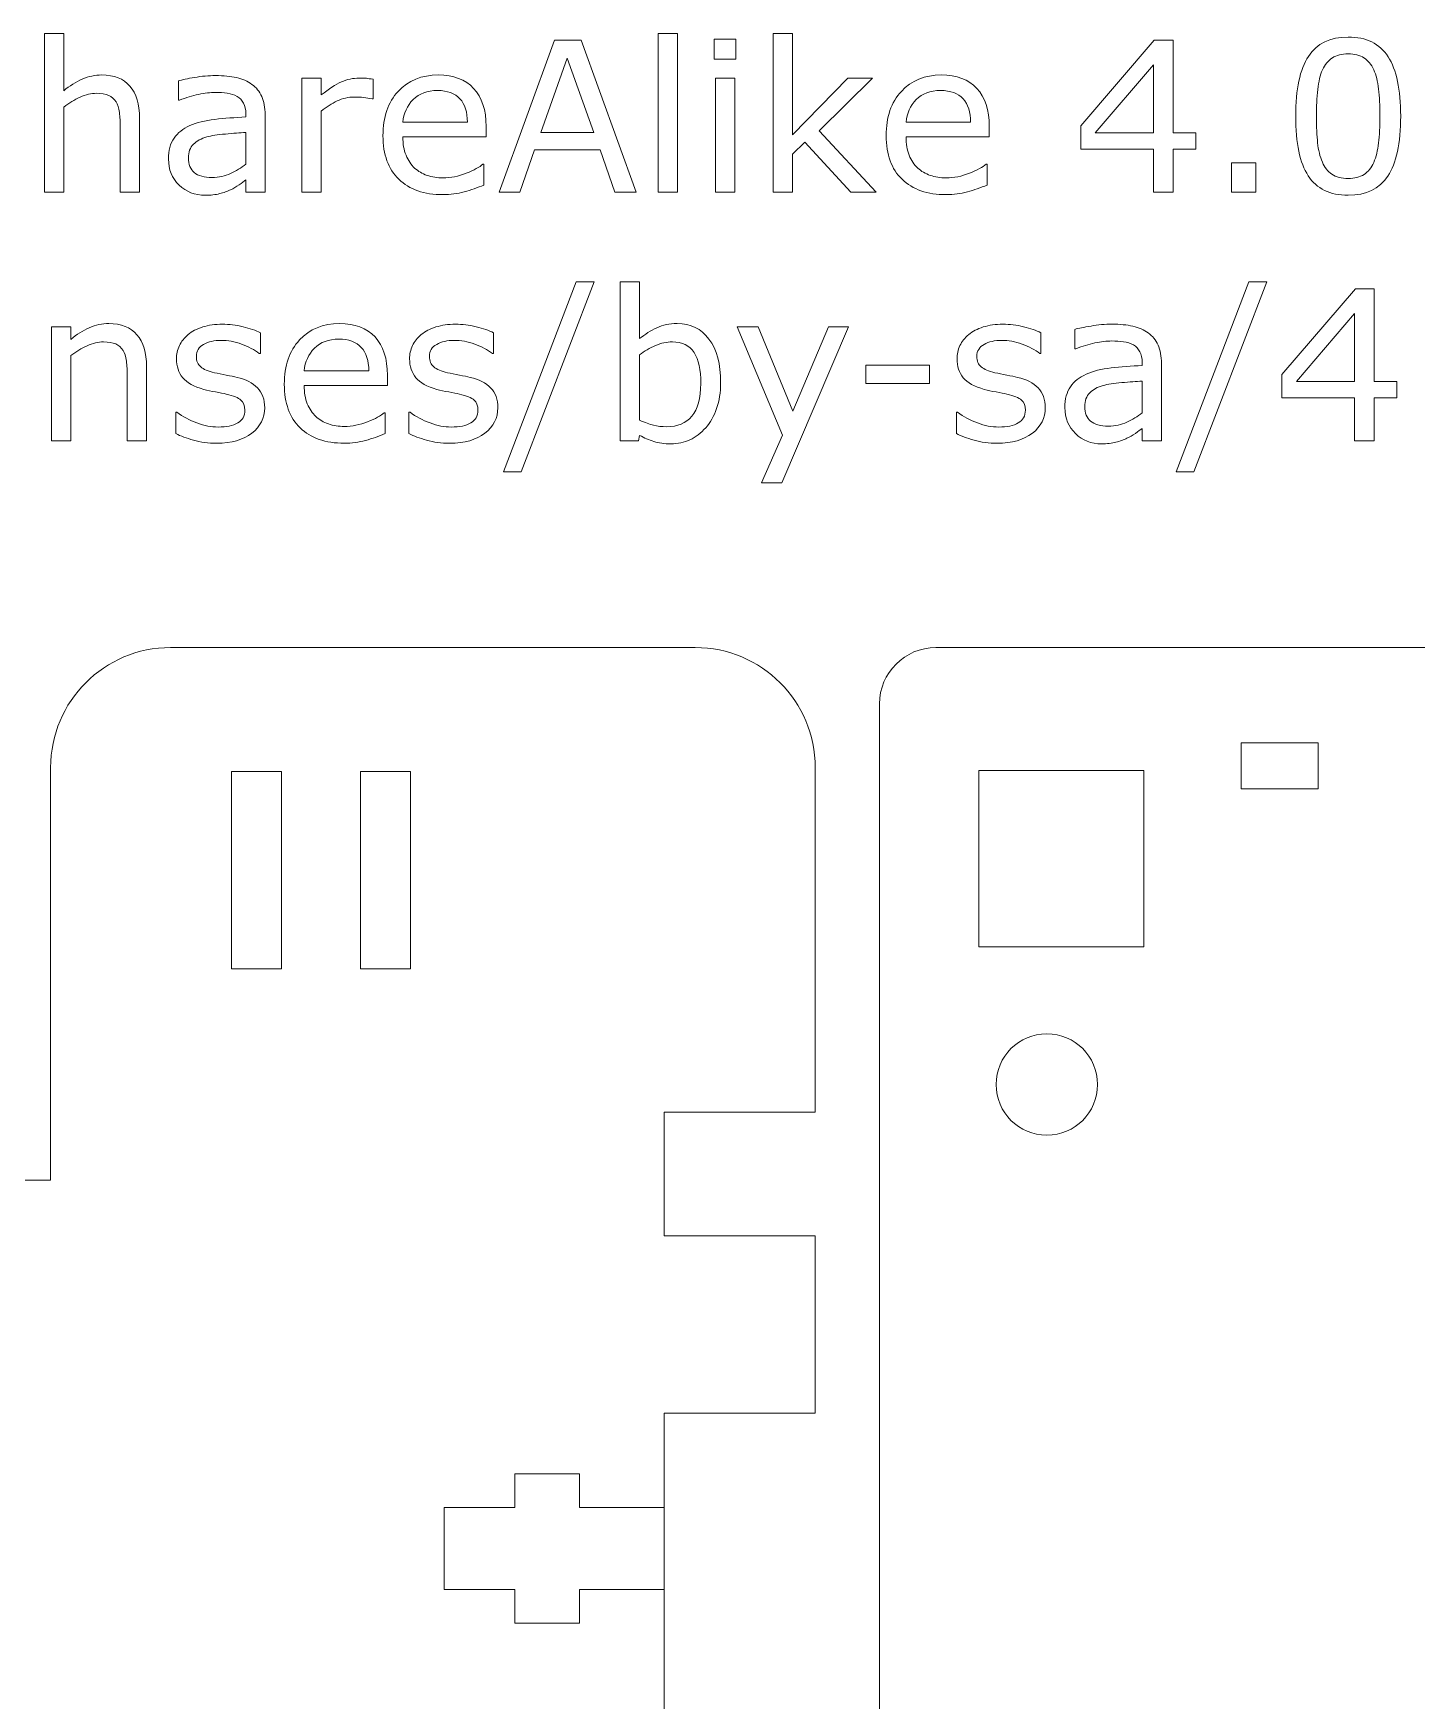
# Model space of a CAD drawing. Header units: inches. Extents: x -25 to 255, y 87 to 240.
# Drawn here: x 96.3 to 145.4, y 154.7 to 213.9 of the extents above; entities that cross this region are included whole.
import ezdxf

# ---------------------------------------------------------------- set-up
doc = ezdxf.new("R2010")
doc.units = ezdxf.units.IN
doc.header["$MEASUREMENT"] = 0

# ---------------------------------------------------------------- blocks, each defined once
blk = doc.blocks.new('block 5')
at = {"color": 7, "lineweight": 18}
blk.add_open_spline([(67.895, 130.284), (67.895, 130.284), (67.895, 90.434), (67.895, 90.434), (67.895, 88.722), (69.282, 87.336), (70.993, 87.335), (70.993, 87.335), (108.133, 87.335), (108.133, 87.335), (110.398, 87.336), (112.233, 89.17), (112.233, 91.434), (112.233, 91.434), (112.233, 105.879), (112.233, 105.879), (112.233, 105.879), (124.052, 105.879), (124.052, 105.879), (124.052, 105.879), (124.053, 112.172), (124.053, 112.172), (124.053, 112.172), (118.695, 112.172), (118.695, 112.172), (118.695, 112.172), (118.695, 130.272), (118.695, 130.272), (118.695, 130.272), (112.402, 130.272), (112.402, 130.272), (112.402, 130.272), (112.402, 136.122), (112.402, 136.122), (112.402, 136.122), (118.695, 136.122), (118.695, 136.122), (118.695, 136.122), (118.695, 164.897), (118.695, 164.897), (118.695, 164.897), (124.052, 164.897), (124.052, 164.897), (124.052, 164.897), (124.053, 171.19), (124.053, 171.19), (124.053, 171.19), (118.695, 171.19), (118.695, 171.19), (118.695, 171.19), (118.695, 175.576), (118.695, 175.576), (118.695, 175.576), (124.053, 175.576), (124.053, 175.576), (124.053, 175.576), (124.053, 187.806), (124.053, 187.806), (124.053, 190.16), (122.148, 192.065), (119.794, 192.065), (119.794, 192.065), (101.178, 192.065), (101.178, 192.065), (98.825, 192.065), (96.92, 190.16), (96.92, 187.806), (96.92, 187.806), (96.92, 173.166), (96.92, 173.166), (96.92, 173.166), (78.205, 173.166), (78.205, 173.166), (78.205, 173.166), (78.205, 182.666), (78.205, 182.666), (78.205, 183.77), (77.31, 184.665), (76.206, 184.665), (76.206, 184.665), (69.895, 184.665), (69.895, 184.665), (68.79, 184.665), (67.895, 183.77), (67.895, 182.666), (67.895, 182.666), (67.895, 136.134), (67.895, 136.134), (67.895, 136.134), (74.15, 136.134), (74.15, 136.134), (74.15, 136.134), (74.15, 130.284), (74.15, 130.284), (74.15, 130.284), (67.895, 130.284), (67.895, 130.284)], degree=3, knots=[0, 0, 0, 0, 1, 1, 1, 2, 2, 2, 3, 3, 3, 4, 4, 4, 5, 5, 5, 6, 6, 6, 7, 7, 7, 8, 8, 8, 9, 9, 9, 10, 10, 10, 11, 11, 11, 12, 12, 12, 13, 13, 13, 14, 14, 14, 15, 15, 15, 16, 16, 16, 17, 17, 17, 18, 18, 18, 19, 19, 19, 20, 20, 20, 21, 21, 21, 22, 22, 22, 23, 23, 23, 24, 24, 24, 25, 25, 25, 26, 26, 26, 27, 27, 27, 28, 28, 28, 29, 29, 29, 30, 30, 30, 31, 31, 31, 32, 32, 32, 32], dxfattribs=at)
blk = doc.blocks.new('block 4')
blk.add_blockref('block 5', (0, 0))
blk = doc.blocks.new('block 9')
at = {"color": 7, "lineweight": 18}
blk.add_open_spline([(125.333, 142.41), (125.886, 142.41), (126.334, 141.962), (126.334, 141.409), (126.334, 141.409), (126.334, 117.639), (126.334, 117.639), (126.334, 116.534), (127.229, 115.639), (128.334, 115.639), (128.334, 115.639), (128.334, 115.624), (128.334, 115.624), (128.334, 115.624), (191.579, 115.624), (191.579, 115.624), (192.684, 115.624), (193.579, 116.519), (193.579, 117.623), (193.579, 117.623), (193.65, 117.623), (193.65, 117.623), (193.65, 117.623), (193.65, 190.065), (193.65, 190.065), (193.65, 191.17), (192.754, 192.065), (191.65, 192.065), (191.65, 192.065), (128.334, 192.065), (128.334, 192.065), (127.229, 192.065), (126.334, 191.17), (126.334, 190.065), (126.334, 190.065), (126.334, 153.795), (126.334, 153.795), (126.334, 153.243), (125.886, 152.795), (125.333, 152.795), (125.333, 152.795), (120.864, 152.795), (120.864, 152.795), (120.312, 152.795), (119.865, 152.347), (119.865, 151.794), (119.865, 151.794), (119.865, 143.41), (119.865, 143.41), (119.865, 142.858), (120.312, 142.41), (120.864, 142.41), (120.864, 142.41), (125.333, 142.41), (125.333, 142.41)], degree=3, knots=[0, 0, 0, 0, 1, 1, 1, 2, 2, 2, 3, 3, 3, 4, 4, 4, 5, 5, 5, 6, 6, 6, 7, 7, 7, 8, 8, 8, 9, 9, 9, 10, 10, 10, 11, 11, 11, 12, 12, 12, 13, 13, 13, 14, 14, 14, 15, 15, 15, 16, 16, 16, 17, 17, 17, 18, 18, 18, 18], dxfattribs=at)
blk = doc.blocks.new('block 8')
blk.add_blockref('block 9', (0, 0))
blk = doc.blocks.new('block 29')
at = {"color": 1, "lineweight": 18}
blk.add_lwpolyline([(109.695, 180.665), (109.695, 187.665), (107.916, 187.665), (107.916, 180.665), (109.695, 180.665)], dxfattribs=at)
blk = doc.blocks.new('block 28')
blk.add_blockref('block 29', (0, 0))
blk = doc.blocks.new('block 31')
at = {"color": 1, "lineweight": 18}
blk.add_lwpolyline([(105.115, 180.665), (105.115, 187.665), (103.337, 187.665), (103.337, 180.665), (105.115, 180.665)], dxfattribs=at)
blk = doc.blocks.new('block 30')
blk.add_blockref('block 31', (0, 0))
blk = doc.blocks.new('block 63')
at = {"color": 1, "lineweight": 18}
blk.add_lwpolyline([(135.709, 187.703), (129.859, 187.703), (129.859, 181.446), (135.709, 181.446), (135.709, 187.703)], dxfattribs=at)
blk = doc.blocks.new('block 62')
blk.add_blockref('block 63', (0, 0))
blk = doc.blocks.new('block 71')
at = {"color": 1, "lineweight": 18}
blk.add_open_spline([(134.071, 176.562), (134.071, 177.556), (133.266, 178.362), (132.272, 178.362), (131.278, 178.362), (130.473, 177.556), (130.473, 176.562), (130.473, 175.568), (131.278, 174.763), (132.272, 174.763), (133.266, 174.763), (134.071, 175.568), (134.071, 176.562)], degree=3, knots=[0, 0, 0, 0, 1, 1, 1, 2, 2, 2, 3, 3, 3, 4, 4, 4, 4], dxfattribs=at)
blk = doc.blocks.new('block 70')
blk.add_blockref('block 71', (0, 0))
blk = doc.blocks.new('block 97')
at = {"color": 1, "lineweight": 18}
blk.add_lwpolyline([(139.166, 188.68), (139.166, 187.05), (141.897, 187.05), (141.897, 188.68), (139.166, 188.68)], dxfattribs=at)
blk = doc.blocks.new('block 96')
blk.add_blockref('block 97', (0, 0))
blk = doc.blocks.new('block 113')
at = {"color": 1, "lineweight": 18}
blk.add_lwpolyline([(118.695, 158.652), (115.692, 158.652), (115.692, 157.453), (113.391, 157.453), (113.391, 158.652), (110.891, 158.652), (110.891, 161.554), (113.391, 161.554), (113.391, 162.755), (115.692, 162.755), (115.692, 161.554), (118.695, 161.554)], dxfattribs=at)
blk = doc.blocks.new('block 114')
at = {"color": 7, "lineweight": 5}
for points in [[(117.702, 208.222), (116.94, 208.222), (116.416, 209.721), (114.092, 209.721), (113.568, 208.222), (112.84, 208.222), (114.795, 213.612), (115.747, 213.612), (117.702, 208.222)], [(119.161, 208.222), (118.478, 208.222), (118.478, 213.855), (119.161, 213.855), (119.161, 208.222)], [(121.239, 212.94), (120.467, 212.94), (120.467, 213.646), (121.239, 213.646), (121.239, 212.94)], [(126.215, 208.222), (125.313, 208.222), (123.688, 209.99), (123.249, 209.573), (123.249, 208.222), (122.566, 208.222), (122.566, 213.855), (123.249, 213.855), (123.249, 210.257), (125.206, 212.267), (126.083, 212.267), (124.197, 210.399), (126.215, 208.222)], [(137.555, 209.743), (136.751, 209.743), (136.751, 208.222), (136.056, 208.222), (136.056, 209.743), (133.476, 209.743), (133.476, 210.575), (136.085, 213.612), (136.751, 213.612), (136.751, 210.327), (137.555, 210.327), (137.555, 209.743)], [(116.192, 210.338), (115.254, 212.979), (114.312, 210.338), (116.192, 210.338)], [(136.056, 210.327), (136.056, 212.733), (133.99, 210.327), (136.056, 210.327)], [(121.195, 208.222), (120.511, 208.222), (120.511, 212.267), (121.195, 212.267), (121.195, 208.222)], [(139.686, 208.222), (138.826, 208.222), (138.826, 209.258), (139.686, 209.258), (139.686, 208.222)], [(116.208, 205.036), (113.615, 198.3), (112.989, 198.3), (115.571, 205.036), (116.208, 205.036)], [(140.083, 205.036), (137.489, 198.3), (136.864, 198.3), (139.445, 205.036), (140.083, 205.036)], [(144.693, 200.923), (143.888, 200.923), (143.888, 199.402), (143.194, 199.402), (143.194, 200.923), (140.614, 200.923), (140.614, 201.756), (143.223, 204.793), (143.888, 204.793), (143.888, 201.508), (144.693, 201.508), (144.693, 200.923)], [(143.194, 201.508), (143.194, 203.913), (141.128, 201.508), (143.194, 201.508)], [(125.228, 203.448), (122.868, 197.914), (122.148, 197.914), (122.893, 199.601), (121.281, 203.448), (122.023, 203.448), (123.262, 200.453), (124.521, 203.448), (125.228, 203.448)], [(128.112, 201.431), (125.852, 201.431), (125.852, 202.081), (128.112, 202.081), (128.112, 201.431)]]:
    blk.add_lwpolyline(points, dxfattribs=at)
for points, knots in [([(100.075, 208.222), (100.075, 208.222), (99.391, 208.222), (99.391, 208.222), (99.391, 208.222), (99.391, 210.523), (99.391, 210.523), (99.391, 210.708), (99.381, 210.883), (99.359, 211.046), (99.338, 211.208), (99.298, 211.336), (99.24, 211.428), (99.181, 211.529), (99.094, 211.604), (98.981, 211.654), (98.869, 211.702), (98.723, 211.727), (98.543, 211.727), (98.359, 211.727), (98.166, 211.682), (97.964, 211.59), (97.763, 211.499), (97.57, 211.381), (97.385, 211.239), (97.385, 211.239), (97.385, 208.222), (97.385, 208.222), (97.385, 208.222), (96.701, 208.222), (96.701, 208.222), (96.701, 208.222), (96.701, 213.855), (96.701, 213.855), (96.701, 213.855), (97.385, 213.855), (97.385, 213.855), (97.385, 213.855), (97.385, 211.817), (97.385, 211.817), (97.596, 211.993), (97.816, 212.13), (98.042, 212.23), (98.268, 212.328), (98.499, 212.378), (98.737, 212.378), (99.172, 212.378), (99.504, 212.246), (99.732, 211.984), (99.961, 211.72), (100.075, 211.341), (100.075, 210.847), (100.075, 210.847), (100.075, 208.222), (100.075, 208.222)], [0, 0, 0, 0, 1, 1, 1, 2, 2, 2, 3, 3, 3, 4, 4, 4, 5, 5, 5, 6, 6, 6, 7, 7, 7, 8, 8, 8, 9, 9, 9, 10, 10, 10, 11, 11, 11, 12, 12, 12, 13, 13, 13, 14, 14, 14, 15, 15, 15, 16, 16, 16, 17, 17, 17, 18, 18, 18, 18]), ([(144.828, 210.921), (144.828, 209.953), (144.676, 209.243), (144.374, 208.79), (144.071, 208.338), (143.602, 208.111), (142.965, 208.111), (142.319, 208.111), (141.847, 208.341), (141.548, 208.8), (141.251, 209.258), (141.102, 209.963), (141.102, 210.914), (141.102, 211.872), (141.253, 212.58), (141.554, 213.037), (141.856, 213.494), (142.326, 213.723), (142.965, 213.723), (143.611, 213.723), (144.083, 213.491), (144.382, 213.026), (144.679, 212.562), (144.828, 211.86), (144.828, 210.921)], [0, 0, 0, 0, 1, 1, 1, 2, 2, 2, 3, 3, 3, 4, 4, 4, 5, 5, 5, 6, 6, 6, 7, 7, 7, 8, 8, 8, 8]), ([(143.873, 209.276), (143.957, 209.471), (144.014, 209.702), (144.045, 209.966), (144.074, 210.231), (144.089, 210.549), (144.089, 210.921), (144.089, 211.288), (144.074, 211.607), (144.045, 211.878), (144.014, 212.148), (143.956, 212.378), (143.87, 212.566), (143.786, 212.752), (143.67, 212.892), (143.525, 212.986), (143.38, 213.081), (143.193, 213.127), (142.965, 213.127), (142.739, 213.127), (142.552, 213.081), (142.405, 212.986), (142.257, 212.892), (142.139, 212.75), (142.053, 212.559), (141.971, 212.38), (141.916, 212.147), (141.885, 211.86), (141.856, 211.572), (141.84, 211.257), (141.84, 210.914), (141.84, 210.537), (141.854, 210.221), (141.88, 209.968), (141.907, 209.714), (141.963, 209.487), (142.05, 209.287), (142.129, 209.098), (142.241, 208.955), (142.387, 208.855), (142.532, 208.756), (142.724, 208.707), (142.965, 208.707), (143.191, 208.707), (143.378, 208.754), (143.527, 208.848), (143.676, 208.942), (143.792, 209.085), (143.873, 209.276)], [0, 0, 0, 0, 1, 1, 1, 2, 2, 2, 3, 3, 3, 4, 4, 4, 5, 5, 5, 6, 6, 6, 7, 7, 7, 8, 8, 8, 9, 9, 9, 10, 10, 10, 11, 11, 11, 12, 12, 12, 13, 13, 13, 14, 14, 14, 15, 15, 15, 16, 16, 16, 16]), ([(112.374, 210.184), (112.374, 210.184), (109.419, 210.184), (109.419, 210.184), (109.419, 209.935), (109.457, 209.717), (109.531, 209.533), (109.605, 209.347), (109.707, 209.196), (109.836, 209.077), (109.961, 208.961), (110.108, 208.874), (110.28, 208.816), (110.451, 208.758), (110.64, 208.729), (110.846, 208.729), (111.118, 208.729), (111.393, 208.783), (111.67, 208.893), (111.947, 209.002), (112.144, 209.108), (112.261, 209.214), (112.261, 209.214), (112.297, 209.214), (112.297, 209.214), (112.297, 209.214), (112.297, 208.473), (112.297, 208.473), (112.068, 208.377), (111.834, 208.296), (111.596, 208.231), (111.358, 208.166), (111.107, 208.133), (110.845, 208.133), (110.176, 208.133), (109.653, 208.315), (109.277, 208.678), (108.902, 209.04), (108.714, 209.556), (108.714, 210.223), (108.714, 210.884), (108.894, 211.408), (109.253, 211.796), (109.613, 212.184), (110.087, 212.378), (110.674, 212.378), (111.218, 212.378), (111.637, 212.219), (111.932, 211.902), (112.226, 211.585), (112.374, 211.135), (112.374, 210.552), (112.374, 210.552), (112.374, 210.184), (112.374, 210.184)], [0, 0, 0, 0, 1, 1, 1, 2, 2, 2, 3, 3, 3, 4, 4, 4, 5, 5, 5, 6, 6, 6, 7, 7, 7, 8, 8, 8, 9, 9, 9, 10, 10, 10, 11, 11, 11, 12, 12, 12, 13, 13, 13, 14, 14, 14, 15, 15, 15, 16, 16, 16, 17, 17, 17, 18, 18, 18, 18]), ([(130.229, 210.184), (130.229, 210.184), (127.275, 210.184), (127.275, 210.184), (127.275, 209.935), (127.312, 209.717), (127.386, 209.533), (127.461, 209.347), (127.562, 209.196), (127.691, 209.077), (127.816, 208.961), (127.964, 208.874), (128.135, 208.816), (128.306, 208.758), (128.495, 208.729), (128.701, 208.729), (128.974, 208.729), (129.249, 208.783), (129.526, 208.893), (129.802, 209.002), (129.999, 209.108), (130.116, 209.214), (130.116, 209.214), (130.152, 209.214), (130.152, 209.214), (130.152, 209.214), (130.152, 208.473), (130.152, 208.473), (129.923, 208.377), (129.69, 208.296), (129.451, 208.231), (129.213, 208.166), (128.963, 208.133), (128.7, 208.133), (128.031, 208.133), (127.508, 208.315), (127.133, 208.678), (126.757, 209.04), (126.569, 209.556), (126.569, 210.223), (126.569, 210.884), (126.749, 211.408), (127.109, 211.796), (127.468, 212.184), (127.942, 212.378), (128.529, 212.378), (129.073, 212.378), (129.493, 212.219), (129.787, 211.902), (130.082, 211.585), (130.229, 211.135), (130.229, 210.552), (130.229, 210.552), (130.229, 210.184), (130.229, 210.184)], [0, 0, 0, 0, 1, 1, 1, 2, 2, 2, 3, 3, 3, 4, 4, 4, 5, 5, 5, 6, 6, 6, 7, 7, 7, 8, 8, 8, 9, 9, 9, 10, 10, 10, 11, 11, 11, 12, 12, 12, 13, 13, 13, 14, 14, 14, 15, 15, 15, 16, 16, 16, 17, 17, 17, 18, 18, 18, 18]), ([(104.531, 208.222), (104.531, 208.222), (103.848, 208.222), (103.848, 208.222), (103.848, 208.222), (103.848, 208.654), (103.848, 208.654), (103.788, 208.612), (103.707, 208.555), (103.605, 208.482), (103.503, 208.408), (103.404, 208.35), (103.308, 208.307), (103.195, 208.251), (103.065, 208.205), (102.918, 208.168), (102.772, 208.131), (102.601, 208.111), (102.404, 208.111), (102.041, 208.111), (101.733, 208.232), (101.481, 208.473), (101.229, 208.714), (101.103, 209.021), (101.103, 209.394), (101.103, 209.7), (101.168, 209.948), (101.299, 210.136), (101.43, 210.326), (101.617, 210.474), (101.859, 210.583), (102.105, 210.691), (102.399, 210.764), (102.742, 210.803), (103.086, 210.841), (103.454, 210.87), (103.848, 210.889), (103.848, 210.889), (103.848, 210.995), (103.848, 210.995), (103.848, 211.15), (103.821, 211.278), (103.767, 211.379), (103.713, 211.481), (103.635, 211.561), (103.534, 211.619), (103.438, 211.675), (103.323, 211.712), (103.188, 211.731), (103.053, 211.751), (102.912, 211.76), (102.765, 211.76), (102.588, 211.76), (102.389, 211.737), (102.17, 211.69), (101.951, 211.643), (101.725, 211.574), (101.492, 211.485), (101.492, 211.485), (101.456, 211.485), (101.456, 211.485), (101.456, 211.485), (101.456, 212.172), (101.456, 212.172), (101.589, 212.208), (101.78, 212.248), (102.031, 212.291), (102.282, 212.334), (102.529, 212.356), (102.773, 212.356), (103.058, 212.356), (103.306, 212.332), (103.517, 212.285), (103.728, 212.239), (103.911, 212.159), (104.065, 212.045), (104.217, 211.934), (104.333, 211.791), (104.412, 211.615), (104.492, 211.439), (104.531, 211.221), (104.531, 210.961), (104.531, 210.961), (104.531, 208.222), (104.531, 208.222)], [0, 0, 0, 0, 1, 1, 1, 2, 2, 2, 3, 3, 3, 4, 4, 4, 5, 5, 5, 6, 6, 6, 7, 7, 7, 8, 8, 8, 9, 9, 9, 10, 10, 10, 11, 11, 11, 12, 12, 12, 13, 13, 13, 14, 14, 14, 15, 15, 15, 16, 16, 16, 17, 17, 17, 18, 18, 18, 19, 19, 19, 20, 20, 20, 21, 21, 21, 22, 22, 22, 23, 23, 23, 24, 24, 24, 25, 25, 25, 26, 26, 26, 27, 27, 27, 28, 28, 28, 28]), ([(108.364, 211.529), (108.364, 211.529), (108.327, 211.529), (108.327, 211.529), (108.226, 211.552), (108.128, 211.569), (108.032, 211.58), (107.937, 211.59), (107.825, 211.595), (107.695, 211.595), (107.485, 211.595), (107.282, 211.549), (107.087, 211.456), (106.891, 211.363), (106.703, 211.242), (106.523, 211.095), (106.523, 211.095), (106.523, 208.222), (106.523, 208.222), (106.523, 208.222), (105.839, 208.222), (105.839, 208.222), (105.839, 208.222), (105.839, 212.267), (105.839, 212.267), (105.839, 212.267), (106.523, 212.267), (106.523, 212.267), (106.523, 212.267), (106.523, 211.67), (106.523, 211.67), (106.793, 211.887), (107.031, 212.041), (107.237, 212.132), (107.443, 212.223), (107.653, 212.267), (107.868, 212.267), (107.986, 212.267), (108.072, 212.265), (108.125, 212.259), (108.178, 212.252), (108.258, 212.241), (108.364, 212.225), (108.364, 212.225), (108.364, 211.529), (108.364, 211.529)], [0, 0, 0, 0, 1, 1, 1, 2, 2, 2, 3, 3, 3, 4, 4, 4, 5, 5, 5, 6, 6, 6, 7, 7, 7, 8, 8, 8, 9, 9, 9, 10, 10, 10, 11, 11, 11, 12, 12, 12, 13, 13, 13, 14, 14, 14, 15, 15, 15, 15]), ([(111.712, 210.702), (111.71, 211.06), (111.621, 211.337), (111.446, 211.533), (111.27, 211.729), (111.003, 211.827), (110.645, 211.827), (110.284, 211.827), (109.997, 211.719), (109.783, 211.504), (109.57, 211.288), (109.448, 211.022), (109.419, 210.702), (109.419, 210.702), (111.712, 210.702), (111.712, 210.702)], [0, 0, 0, 0, 1, 1, 1, 2, 2, 2, 3, 3, 3, 4, 4, 4, 5, 5, 5, 5]), ([(129.568, 210.702), (129.566, 211.06), (129.477, 211.337), (129.301, 211.533), (129.125, 211.729), (128.859, 211.827), (128.5, 211.827), (128.139, 211.827), (127.852, 211.719), (127.638, 211.504), (127.425, 211.288), (127.304, 211.022), (127.275, 210.702), (127.275, 210.702), (129.568, 210.702), (129.568, 210.702)], [0, 0, 0, 0, 1, 1, 1, 2, 2, 2, 3, 3, 3, 4, 4, 4, 5, 5, 5, 5]), ([(103.848, 209.214), (103.848, 209.214), (103.848, 210.338), (103.848, 210.338), (103.642, 210.327), (103.4, 210.309), (103.121, 210.284), (102.842, 210.26), (102.621, 210.225), (102.459, 210.179), (102.265, 210.124), (102.108, 210.038), (101.988, 209.921), (101.868, 209.804), (101.808, 209.643), (101.808, 209.438), (101.808, 209.206), (101.878, 209.033), (102.017, 208.915), (102.156, 208.798), (102.368, 208.74), (102.652, 208.74), (102.889, 208.74), (103.106, 208.787), (103.302, 208.879), (103.499, 208.972), (103.68, 209.084), (103.848, 209.214)], [0, 0, 0, 0, 1, 1, 1, 2, 2, 2, 3, 3, 3, 4, 4, 4, 5, 5, 5, 6, 6, 6, 7, 7, 7, 8, 8, 8, 9, 9, 9, 9]), ([(120.697, 201.456), (120.697, 201.118), (120.649, 200.814), (120.554, 200.544), (120.459, 200.274), (120.33, 200.047), (120.169, 199.864), (119.997, 199.674), (119.809, 199.53), (119.604, 199.435), (119.399, 199.34), (119.173, 199.292), (118.927, 199.292), (118.698, 199.292), (118.497, 199.319), (118.326, 199.374), (118.155, 199.428), (117.986, 199.501), (117.82, 199.592), (117.82, 199.592), (117.776, 199.402), (117.776, 199.402), (117.776, 199.402), (117.136, 199.402), (117.136, 199.402), (117.136, 199.402), (117.136, 205.036), (117.136, 205.036), (117.136, 205.036), (117.82, 205.036), (117.82, 205.036), (117.82, 205.036), (117.82, 203.023), (117.82, 203.023), (118.01, 203.18), (118.213, 203.308), (118.428, 203.408), (118.643, 203.509), (118.884, 203.558), (119.152, 203.558), (119.629, 203.558), (120.006, 203.375), (120.282, 203.008), (120.559, 202.642), (120.697, 202.124), (120.697, 201.456)], [0, 0, 0, 0, 1, 1, 1, 2, 2, 2, 3, 3, 3, 4, 4, 4, 5, 5, 5, 6, 6, 6, 7, 7, 7, 8, 8, 8, 9, 9, 9, 10, 10, 10, 11, 11, 11, 12, 12, 12, 13, 13, 13, 14, 14, 14, 15, 15, 15, 15]), ([(100.325, 199.402), (100.325, 199.402), (99.641, 199.402), (99.641, 199.402), (99.641, 199.402), (99.641, 201.703), (99.641, 201.703), (99.641, 201.889), (99.63, 202.063), (99.609, 202.226), (99.587, 202.389), (99.548, 202.516), (99.49, 202.608), (99.43, 202.709), (99.344, 202.785), (99.231, 202.834), (99.118, 202.883), (98.972, 202.908), (98.793, 202.908), (98.608, 202.908), (98.415, 202.862), (98.214, 202.771), (98.012, 202.679), (97.819, 202.562), (97.635, 202.42), (97.635, 202.42), (97.635, 199.402), (97.635, 199.402), (97.635, 199.402), (96.952, 199.402), (96.952, 199.402), (96.952, 199.402), (96.952, 203.448), (96.952, 203.448), (96.952, 203.448), (97.635, 203.448), (97.635, 203.448), (97.635, 203.448), (97.635, 202.997), (97.635, 202.997), (97.847, 203.173), (98.065, 203.311), (98.291, 203.41), (98.517, 203.509), (98.749, 203.558), (98.987, 203.558), (99.422, 203.558), (99.754, 203.427), (99.982, 203.164), (100.211, 202.901), (100.325, 202.522), (100.325, 202.027), (100.325, 202.027), (100.325, 199.402), (100.325, 199.402)], [0, 0, 0, 0, 1, 1, 1, 2, 2, 2, 3, 3, 3, 4, 4, 4, 5, 5, 5, 6, 6, 6, 7, 7, 7, 8, 8, 8, 9, 9, 9, 10, 10, 10, 11, 11, 11, 12, 12, 12, 13, 13, 13, 14, 14, 14, 15, 15, 15, 16, 16, 16, 17, 17, 17, 18, 18, 18, 18]), ([(104.517, 200.573), (104.517, 200.205), (104.364, 199.903), (104.059, 199.667), (103.755, 199.432), (103.339, 199.314), (102.812, 199.314), (102.513, 199.314), (102.24, 199.35), (101.99, 199.421), (101.741, 199.492), (101.532, 199.57), (101.364, 199.654), (101.364, 199.654), (101.364, 200.416), (101.364, 200.416), (101.364, 200.416), (101.4, 200.416), (101.4, 200.416), (101.613, 200.254), (101.85, 200.126), (102.111, 200.031), (102.372, 199.935), (102.623, 199.887), (102.863, 199.887), (103.16, 199.887), (103.392, 199.935), (103.559, 200.032), (103.727, 200.128), (103.811, 200.279), (103.811, 200.486), (103.811, 200.644), (103.766, 200.765), (103.675, 200.846), (103.584, 200.928), (103.409, 200.998), (103.151, 201.056), (103.056, 201.077), (102.93, 201.103), (102.776, 201.132), (102.621, 201.161), (102.482, 201.192), (102.355, 201.225), (102.003, 201.319), (101.753, 201.457), (101.607, 201.638), (101.459, 201.819), (101.386, 202.042), (101.386, 202.307), (101.386, 202.472), (101.42, 202.629), (101.489, 202.776), (101.557, 202.922), (101.662, 203.053), (101.802, 203.169), (101.936, 203.282), (102.107, 203.371), (102.316, 203.437), (102.524, 203.503), (102.757, 203.536), (103.015, 203.536), (103.256, 203.536), (103.499, 203.507), (103.747, 203.447), (103.993, 203.388), (104.199, 203.316), (104.363, 203.231), (104.363, 203.231), (104.363, 202.5), (104.363, 202.5), (104.363, 202.5), (104.326, 202.5), (104.326, 202.5), (104.154, 202.63), (103.944, 202.74), (103.698, 202.829), (103.451, 202.918), (103.209, 202.963), (102.971, 202.963), (102.725, 202.963), (102.517, 202.915), (102.347, 202.821), (102.176, 202.726), (102.092, 202.585), (102.092, 202.397), (102.092, 202.231), (102.143, 202.106), (102.246, 202.022), (102.346, 201.938), (102.508, 201.87), (102.734, 201.816), (102.858, 201.788), (102.997, 201.759), (103.151, 201.73), (103.306, 201.701), (103.435, 201.675), (103.537, 201.65), (103.851, 201.579), (104.092, 201.455), (104.262, 201.279), (104.432, 201.101), (104.517, 200.866), (104.517, 200.573)], [0, 0, 0, 0, 1, 1, 1, 2, 2, 2, 3, 3, 3, 4, 4, 4, 5, 5, 5, 6, 6, 6, 7, 7, 7, 8, 8, 8, 9, 9, 9, 10, 10, 10, 11, 11, 11, 12, 12, 12, 13, 13, 13, 14, 14, 14, 15, 15, 15, 16, 16, 16, 17, 17, 17, 18, 18, 18, 19, 19, 19, 20, 20, 20, 21, 21, 21, 22, 22, 22, 23, 23, 23, 24, 24, 24, 25, 25, 25, 26, 26, 26, 27, 27, 27, 28, 28, 28, 29, 29, 29, 30, 30, 30, 31, 31, 31, 32, 32, 32, 33, 33, 33, 34, 34, 34, 34]), ([(108.872, 201.364), (108.872, 201.364), (105.918, 201.364), (105.918, 201.364), (105.918, 201.116), (105.955, 200.898), (106.029, 200.713), (106.104, 200.528), (106.205, 200.376), (106.335, 200.258), (106.459, 200.141), (106.607, 200.055), (106.778, 199.997), (106.949, 199.938), (107.138, 199.909), (107.344, 199.909), (107.617, 199.909), (107.892, 199.964), (108.169, 200.073), (108.445, 200.182), (108.642, 200.289), (108.759, 200.394), (108.759, 200.394), (108.795, 200.394), (108.795, 200.394), (108.795, 200.394), (108.795, 199.654), (108.795, 199.654), (108.566, 199.557), (108.333, 199.477), (108.094, 199.412), (107.856, 199.347), (107.606, 199.314), (107.343, 199.314), (106.674, 199.314), (106.151, 199.495), (105.776, 199.858), (105.4, 200.221), (105.212, 200.736), (105.212, 201.404), (105.212, 202.064), (105.392, 202.588), (105.752, 202.977), (106.111, 203.365), (106.585, 203.558), (107.172, 203.558), (107.716, 203.558), (108.136, 203.4), (108.431, 203.083), (108.725, 202.766), (108.872, 202.316), (108.872, 201.732), (108.872, 201.732), (108.872, 201.364), (108.872, 201.364)], [0, 0, 0, 0, 1, 1, 1, 2, 2, 2, 3, 3, 3, 4, 4, 4, 5, 5, 5, 6, 6, 6, 7, 7, 7, 8, 8, 8, 9, 9, 9, 10, 10, 10, 11, 11, 11, 12, 12, 12, 13, 13, 13, 14, 14, 14, 15, 15, 15, 16, 16, 16, 17, 17, 17, 18, 18, 18, 18]), ([(112.789, 200.573), (112.789, 200.205), (112.637, 199.903), (112.333, 199.667), (112.028, 199.432), (111.612, 199.314), (111.085, 199.314), (110.786, 199.314), (110.512, 199.35), (110.263, 199.421), (110.014, 199.492), (109.805, 199.57), (109.636, 199.654), (109.636, 199.654), (109.636, 200.416), (109.636, 200.416), (109.636, 200.416), (109.673, 200.416), (109.673, 200.416), (109.886, 200.254), (110.123, 200.126), (110.384, 200.031), (110.645, 199.935), (110.896, 199.887), (111.135, 199.887), (111.432, 199.887), (111.665, 199.935), (111.832, 200.032), (112, 200.128), (112.084, 200.279), (112.084, 200.486), (112.084, 200.644), (112.038, 200.765), (111.948, 200.846), (111.857, 200.928), (111.682, 200.998), (111.424, 201.056), (111.328, 201.077), (111.203, 201.103), (111.049, 201.132), (110.895, 201.161), (110.754, 201.192), (110.627, 201.225), (110.276, 201.319), (110.026, 201.457), (109.88, 201.638), (109.732, 201.819), (109.658, 202.042), (109.658, 202.307), (109.658, 202.472), (109.693, 202.629), (109.762, 202.776), (109.83, 202.922), (109.934, 203.053), (110.074, 203.169), (110.209, 203.282), (110.381, 203.371), (110.589, 203.437), (110.797, 203.503), (111.03, 203.536), (111.288, 203.536), (111.528, 203.536), (111.772, 203.507), (112.019, 203.447), (112.266, 203.388), (112.472, 203.316), (112.635, 203.231), (112.635, 203.231), (112.635, 202.5), (112.635, 202.5), (112.635, 202.5), (112.599, 202.5), (112.599, 202.5), (112.427, 202.63), (112.217, 202.74), (111.97, 202.829), (111.723, 202.918), (111.482, 202.963), (111.245, 202.963), (110.998, 202.963), (110.789, 202.915), (110.62, 202.821), (110.449, 202.726), (110.364, 202.585), (110.364, 202.397), (110.364, 202.231), (110.416, 202.106), (110.518, 202.022), (110.619, 201.938), (110.782, 201.87), (111.006, 201.816), (111.131, 201.788), (111.27, 201.759), (111.424, 201.73), (111.579, 201.701), (111.707, 201.675), (111.81, 201.65), (112.123, 201.579), (112.365, 201.455), (112.535, 201.279), (112.705, 201.101), (112.789, 200.866), (112.789, 200.573)], [0, 0, 0, 0, 1, 1, 1, 2, 2, 2, 3, 3, 3, 4, 4, 4, 5, 5, 5, 6, 6, 6, 7, 7, 7, 8, 8, 8, 9, 9, 9, 10, 10, 10, 11, 11, 11, 12, 12, 12, 13, 13, 13, 14, 14, 14, 15, 15, 15, 16, 16, 16, 17, 17, 17, 18, 18, 18, 19, 19, 19, 20, 20, 20, 21, 21, 21, 22, 22, 22, 23, 23, 23, 24, 24, 24, 25, 25, 25, 26, 26, 26, 27, 27, 27, 28, 28, 28, 29, 29, 29, 30, 30, 30, 31, 31, 31, 32, 32, 32, 33, 33, 33, 34, 34, 34, 34]), ([(132.215, 200.573), (132.215, 200.205), (132.063, 199.903), (131.758, 199.667), (131.453, 199.432), (131.037, 199.314), (130.51, 199.314), (130.211, 199.314), (129.938, 199.35), (129.688, 199.421), (129.439, 199.492), (129.23, 199.57), (129.062, 199.654), (129.062, 199.654), (129.062, 200.416), (129.062, 200.416), (129.062, 200.416), (129.098, 200.416), (129.098, 200.416), (129.311, 200.254), (129.548, 200.126), (129.809, 200.031), (130.071, 199.935), (130.321, 199.887), (130.561, 199.887), (130.857, 199.887), (131.09, 199.935), (131.258, 200.032), (131.425, 200.128), (131.509, 200.279), (131.509, 200.486), (131.509, 200.644), (131.464, 200.765), (131.373, 200.846), (131.282, 200.928), (131.108, 200.998), (130.849, 201.056), (130.753, 201.077), (130.628, 201.103), (130.474, 201.132), (130.32, 201.161), (130.179, 201.192), (130.053, 201.225), (129.701, 201.319), (129.452, 201.457), (129.304, 201.638), (129.158, 201.819), (129.084, 202.042), (129.084, 202.307), (129.084, 202.472), (129.118, 202.629), (129.187, 202.776), (129.256, 202.922), (129.36, 203.053), (129.499, 203.169), (129.634, 203.282), (129.805, 203.371), (130.014, 203.437), (130.222, 203.503), (130.455, 203.536), (130.713, 203.536), (130.954, 203.536), (131.198, 203.507), (131.445, 203.447), (131.691, 203.388), (131.897, 203.316), (132.061, 203.231), (132.061, 203.231), (132.061, 202.5), (132.061, 202.5), (132.061, 202.5), (132.025, 202.5), (132.025, 202.5), (131.852, 202.63), (131.642, 202.74), (131.396, 202.829), (131.149, 202.918), (130.907, 202.963), (130.67, 202.963), (130.423, 202.963), (130.215, 202.915), (130.044, 202.821), (129.874, 202.726), (129.789, 202.585), (129.789, 202.397), (129.789, 202.231), (129.84, 202.106), (129.944, 202.022), (130.044, 201.938), (130.206, 201.87), (130.432, 201.816), (130.556, 201.788), (130.695, 201.759), (130.849, 201.73), (131.004, 201.701), (131.132, 201.675), (131.235, 201.65), (131.549, 201.579), (131.79, 201.455), (131.96, 201.279), (132.13, 201.101), (132.215, 200.866), (132.215, 200.573)], [0, 0, 0, 0, 1, 1, 1, 2, 2, 2, 3, 3, 3, 4, 4, 4, 5, 5, 5, 6, 6, 6, 7, 7, 7, 8, 8, 8, 9, 9, 9, 10, 10, 10, 11, 11, 11, 12, 12, 12, 13, 13, 13, 14, 14, 14, 15, 15, 15, 16, 16, 16, 17, 17, 17, 18, 18, 18, 19, 19, 19, 20, 20, 20, 21, 21, 21, 22, 22, 22, 23, 23, 23, 24, 24, 24, 25, 25, 25, 26, 26, 26, 27, 27, 27, 28, 28, 28, 29, 29, 29, 30, 30, 30, 31, 31, 31, 32, 32, 32, 33, 33, 33, 34, 34, 34, 34]), ([(136.339, 199.402), (136.339, 199.402), (135.656, 199.402), (135.656, 199.402), (135.656, 199.402), (135.656, 199.834), (135.656, 199.834), (135.595, 199.793), (135.515, 199.736), (135.413, 199.663), (135.311, 199.589), (135.211, 199.53), (135.115, 199.488), (135.002, 199.432), (134.872, 199.386), (134.726, 199.348), (134.58, 199.311), (134.408, 199.292), (134.211, 199.292), (133.849, 199.292), (133.541, 199.412), (133.289, 199.654), (133.037, 199.894), (132.911, 200.201), (132.911, 200.575), (132.911, 200.881), (132.976, 201.128), (133.107, 201.317), (133.238, 201.506), (133.425, 201.655), (133.667, 201.763), (133.912, 201.872), (134.206, 201.945), (134.549, 201.983), (134.893, 202.022), (135.262, 202.051), (135.656, 202.07), (135.656, 202.07), (135.656, 202.175), (135.656, 202.175), (135.656, 202.33), (135.628, 202.459), (135.574, 202.56), (135.52, 202.662), (135.443, 202.742), (135.342, 202.8), (135.245, 202.855), (135.13, 202.893), (134.995, 202.912), (134.861, 202.931), (134.72, 202.941), (134.573, 202.941), (134.395, 202.941), (134.196, 202.918), (133.977, 202.871), (133.759, 202.823), (133.532, 202.755), (133.299, 202.665), (133.299, 202.665), (133.264, 202.665), (133.264, 202.665), (133.264, 202.665), (133.264, 203.353), (133.264, 203.353), (133.396, 203.389), (133.587, 203.429), (133.839, 203.471), (134.09, 203.515), (134.337, 203.536), (134.58, 203.536), (134.865, 203.536), (135.113, 203.513), (135.324, 203.466), (135.535, 203.419), (135.718, 203.339), (135.872, 203.225), (136.024, 203.115), (136.14, 202.971), (136.219, 202.796), (136.299, 202.62), (136.339, 202.401), (136.339, 202.142), (136.339, 202.142), (136.339, 199.402), (136.339, 199.402)], [0, 0, 0, 0, 1, 1, 1, 2, 2, 2, 3, 3, 3, 4, 4, 4, 5, 5, 5, 6, 6, 6, 7, 7, 7, 8, 8, 8, 9, 9, 9, 10, 10, 10, 11, 11, 11, 12, 12, 12, 13, 13, 13, 14, 14, 14, 15, 15, 15, 16, 16, 16, 17, 17, 17, 18, 18, 18, 19, 19, 19, 20, 20, 20, 21, 21, 21, 22, 22, 22, 23, 23, 23, 24, 24, 24, 25, 25, 25, 26, 26, 26, 27, 27, 27, 28, 28, 28, 28]), ([(108.211, 201.883), (108.209, 202.241), (108.12, 202.518), (107.944, 202.714), (107.768, 202.909), (107.502, 203.007), (107.144, 203.007), (106.782, 203.007), (106.495, 202.9), (106.282, 202.685), (106.068, 202.469), (105.947, 202.202), (105.918, 201.883), (105.918, 201.883), (108.211, 201.883), (108.211, 201.883)], [0, 0, 0, 0, 1, 1, 1, 2, 2, 2, 3, 3, 3, 4, 4, 4, 5, 5, 5, 5]), ([(119.992, 201.434), (119.992, 201.917), (119.912, 202.284), (119.753, 202.533), (119.594, 202.783), (119.337, 202.908), (118.983, 202.908), (118.786, 202.908), (118.585, 202.865), (118.383, 202.78), (118.181, 202.694), (117.993, 202.583), (117.82, 202.448), (117.82, 202.448), (117.82, 200.13), (117.82, 200.13), (118.012, 200.044), (118.178, 199.983), (118.317, 199.949), (118.455, 199.915), (118.612, 199.898), (118.788, 199.898), (119.164, 199.898), (119.458, 200.022), (119.671, 200.27), (119.885, 200.517), (119.992, 200.906), (119.992, 201.434)], [0, 0, 0, 0, 1, 1, 1, 2, 2, 2, 3, 3, 3, 4, 4, 4, 5, 5, 5, 6, 6, 6, 7, 7, 7, 8, 8, 8, 9, 9, 9, 9]), ([(135.656, 200.394), (135.656, 200.394), (135.656, 201.519), (135.656, 201.519), (135.45, 201.507), (135.207, 201.489), (134.928, 201.465), (134.649, 201.441), (134.429, 201.406), (134.266, 201.36), (134.072, 201.305), (133.915, 201.218), (133.795, 201.101), (133.676, 200.984), (133.616, 200.824), (133.616, 200.618), (133.616, 200.387), (133.685, 200.213), (133.824, 200.096), (133.963, 199.979), (134.175, 199.92), (134.46, 199.92), (134.697, 199.92), (134.913, 199.967), (135.109, 200.059), (135.306, 200.152), (135.488, 200.264), (135.656, 200.394)], [0, 0, 0, 0, 1, 1, 1, 2, 2, 2, 3, 3, 3, 4, 4, 4, 5, 5, 5, 6, 6, 6, 7, 7, 7, 8, 8, 8, 9, 9, 9, 9])]:
    blk.add_open_spline(points, degree=3, knots=knots, dxfattribs=at)

msp = doc.modelspace()

# ---------------------------------------------------------------- block references
for name in ['block 114', 'block 4', 'block 8', 'block 96', 'block 30', 'block 28', 'block 62', 'block 70', 'block 113']:
    msp.add_blockref(name, (0, 0))

doc.saveas('drawing.dxf')
